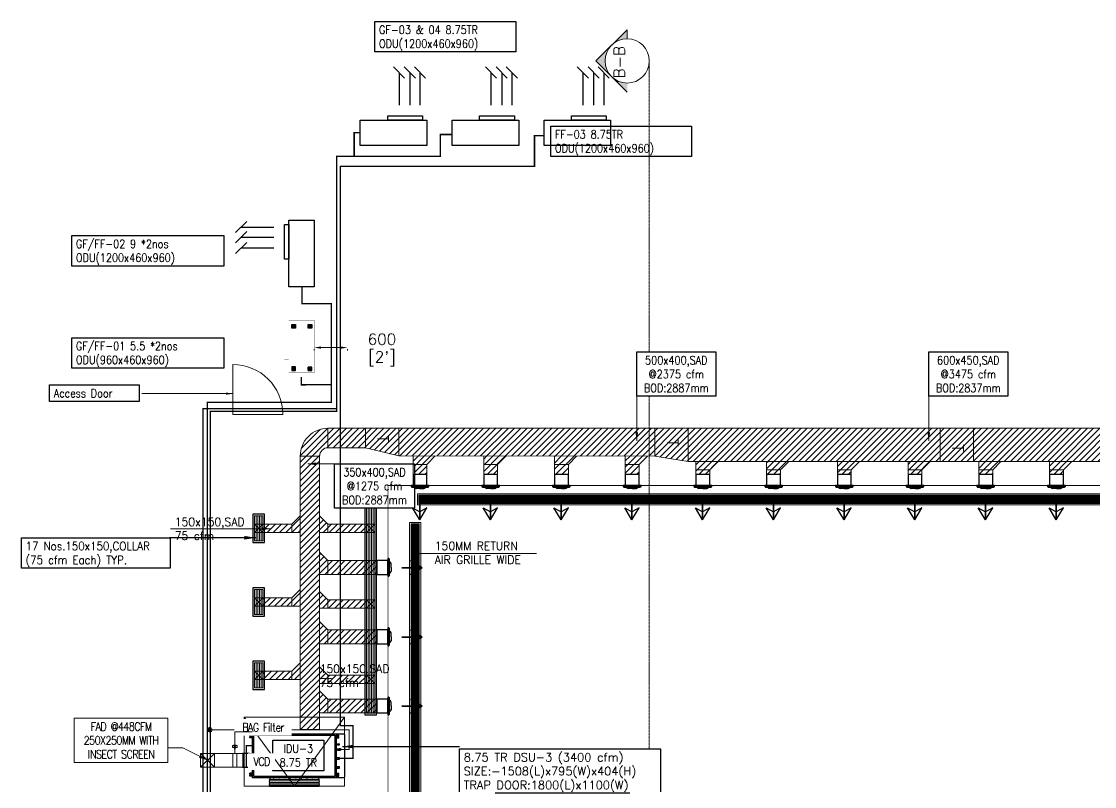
# Model space of a CAD drawing. Header units: millimetres. Extents: x -330573 to 5697, y 22061 to 198972.
# Drawn here: x -115669 to -96323, y 121149 to 134937 of the extents above; entities that cross this region are included whole.
import ezdxf

# ---------------------------------------------------------------- set-up
doc = ezdxf.new("R2010")
doc.units = ezdxf.units.MM
doc.linetypes.add('CENTER', pattern=[2, 1.25, -0.25, 0.25, -0.25])
doc.linetypes.add('HIDDEN', pattern=[0.375, 0.25, -0.125])
for name, color, linetype, lineweight in [('-S-RUBBER PAD', 8, 'Continuous', 0), ('MECH. EQUIPMENT', 8, 'Continuous', 0), ('VL-AC- DRAIN', 42, 'Continuous', 5), ('VL-AC- SECTION', 7, 'Continuous', 18), ('VL-AC-ACCOUSTIC INSULATION', 32, 'Continuous', 25), ('VL-AC-DAMPERS', 5, 'Continuous', 18), ('VL-AC-EQUIPMENT', 5, 'Continuous', 25), ('VL-AC-EQUIPMENT TEXT', 7, 'Continuous', 25), ('VL-AC-FA', 3, 'Continuous', 18), ('VL-AC-FA_TEXT_50', 7, 'Continuous', 18), ('VL-AC-RAT', 1, 'Continuous', 5), ('VL-AC-SA', 6, 'Continuous', 5), ('VL-AC-SA_TEXT_50', 7, 'Continuous', 25), ('VL-AC-SAT', 72, 'Continuous', 25), ('VL-AC-UNIT TRAP DOOR', 40, 'Continuous', 18), ('VL-AC-VRF PIPE', 152, 'Continuous', 30), ('VL-FC', 21, 'Continuous', 18)]:
    doc.layers.add(name, color=color, linetype=linetype, lineweight=lineweight)
doc.layers.add('HVAC Machine', color=5, linetype='Continuous')
doc.layers.add('HVAC SAD', color=6, linetype='Continuous')
doc.styles.add('Romand-2', font='romand.shx', dxfattribs={"height": 2})
doc.styles.add('ROMANS', font='romans.shx', dxfattribs={"height": 200})
doc.styles.get("Standard").update_dxf_attribs({"font": 'arial.ttf'})
doc.styles.add('style1', font='times.ttf', dxfattribs={"width": 0.75})
doc.styles.add('VOLTAS - ROMAND', font='romand.shx', dxfattribs={"width": 0.85})
doc.dimstyles.new('Copy of STANDARD', dxfattribs={"dimtxt": 0.23, "dimasz": 0.1, "dimexe": 0.03, "dimexo": 0.03, "dimgap": 0.1, "dimtad": 0, "dimzin": 9, "dimdsep": 46, "dimtxsty": 'Standard', "dimblk1": 'OBLIQUE', "dimblk2": 'OBLIQUE', "dimsah": 1, "dimcen": 0, "dimdle": 0.1, "dimclrd": 256, "dimclre": 256, "dimclrt": 256, "dimazin": 0, "dimtm": 1e-09, "dimtfac": 0.15, "dimtofl": 0, "dimtmove": 2, "dimatfit": 3, "dimldrblk": 'OBLIQUE', "dimfxl": 1, "dimtolj": 1, "dimtzin": 0, "dimlwd": -1, "dimlwe": -1, "dimarcsym": 0})
doc.dimstyles.new('Creer 1-100 FT', dxfattribs={"dimscale": 100, "dimtxt": 2, "dimasz": 1.5, "dimexe": 0.75, "dimexo": 0.75, "dimgap": 0.5, "dimtad": 1, "dimdec": 0, "dimzin": 1, "dimtxsty": 'style1', "dimblk": 'OBLIQUE', "dimcen": 0, "dimdle": 0.75, "dimclrd": 7, "dimclre": 7, "dimclrt": 6, "dimadec": 0, "dimazin": 0, "dimtfac": 1, "dimtdec": 0, "dimtmove": 2, "dimatfit": 3, "dimfxl": 1, "dimfrac": 2, "dimtolj": 1, "dimtzin": 1, "dimlwd": 25, "dimlwe": 25, "dimarcsym": 1})
doc.dimstyles.new('VL_DIM', dxfattribs={"dimscale": 1.25, "dimtxt": 200, "dimasz": 125, "dimexe": 50, "dimexo": 50, "dimgap": 50, "dimtad": 1, "dimdec": 0, "dimrnd": 1, "dimzin": 9, "dimdsep": 46, "dimtxsty": 'ROMANS', "dimcen": 0.09, "dimdle": 35, "dimclrd": 7, "dimclre": 7, "dimclrt": 7, "dimadec": 0, "dimazin": 0, "dimtfac": 1, "dimtdec": 0, "dimtmove": 2, "dimatfit": 3, "dimfxl": 1, "dimtolj": 1, "dimtzin": 0, "dimlwd": 15, "dimlwe": 15, "dimarcsym": 1})
doc.dimstyles.new('VOLTAS', dxfattribs={"dimscale": 100, "dimtxt": 2, "dimasz": 2, "dimexe": 0.5, "dimexo": 0.5, "dimgap": 0.5, "dimtad": 1, "dimdec": 0, "dimzin": 12, "dimdsep": 46, "dimtxsty": 'ROMANS', "dimcen": 10, "dimdle": 100, "dimclrd": 7, "dimclre": 7, "dimclrt": 7, "dimadec": 0, "dimazin": 0, "dimtfac": 1, "dimtdec": 0, "dimtmove": 1, "dimatfit": 3, "dimfxl": 0.18, "dimtolj": 1, "dimtzin": 0, "dimarcsym": 2})

# ---------------------------------------------------------------- blocks, each defined once
blk = doc.blocks.new('_Oblique')
at = {"color": 0, "linetype": 'ByBlock', "lineweight": -2}
blk.add_line((-0.5, -0.5), (0.5, 0.5), dxfattribs=at)
blk = doc.blocks.new('*U54')
at = {"color": 252, "lineweight": 9}
for p, q in [((783227, 311751), (783227, 315684)), ((783257, 311751), (783257, 315684)), ((783287, 311751), (783287, 315684)), ((783317, 311751), (783317, 315684))]:
    blk.add_line(p, q, dxfattribs=at)
at = {"layer": 'VL-AC-SAT'}
blk.add_lwpolyline([(783167, 311721), (783377, 311721), (783377, 315714), (783167, 315714)], close=True, dxfattribs=at)
at = {"layer": 'VL-AC-SAT', "lineweight": 20}
blk.add_lwpolyline([(783197, 311751), (783347, 311751), (783347, 315684), (783197, 315684)], close=True, dxfattribs=at)
blk = doc.blocks.new('A$C6C724B98')
at = {"layer": 'VL-AC- SECTION'}
h = blk.add_hatch(color=256, dxfattribs=at)
h.dxf.hatch_style = 1
edge = h.paths.add_edge_path()
edge.add_line((6578, 27026), (6578, 27192))
edge.add_ellipse((6578, 27590), major_axis=(398, 21), ratio=1, start_angle=222.0266, end_angle=267.0266, ccw=False)
edge.add_line((6296, 27308), (6578, 27026))
edge = h.paths.add_edge_path()
edge.add_ellipse((6578, 27590), major_axis=(399, 0), ratio=1, start_angle=134.9999, end_angle=224.9999, ccw=False)
edge.add_line((6296, 27872), (6015, 27590))
edge.add_line((6015, 27590), (6296, 27308))
edge = h.paths.add_edge_path()
edge.add_line((6578, 27989), (6578, 28154))
edge.add_line((6578, 28154), (6296, 27872))
edge.add_ellipse((6578, 27590), major_axis=(391, -80), ratio=1, start_angle=101.5785, end_angle=146.5785, ccw=False)
at = {"layer": 'VL-AC- SECTION', "linetype": 'CENTER', "lineweight": 0, "ltscale": 10}
blk.add_line((6977, -3049), (6977, 27620), dxfattribs=at)
at = {"layer": 'VL-AC- SECTION'}
blk.add_lwpolyline([(6578, 27989), (6578, 28154), (6015, 27590), (6578, 27026)], dxfattribs=at)
blk.add_circle((6578, 27590), 399, dxfattribs=at)
at = {"layer": 'VL-AC- SECTION', "insert": (6335, 27859, -2496054), "char_height": 200, "width": 2957.81, "attachment_point": 3, "rotation": 90, "style": 'Romand-2'}
blk.add_mtext('B-B', dxfattribs=at)
blk = doc.blocks.new('*U51')
at = {"color": 252, "lineweight": 9}
for p, q in [((783227, 314853), (783227, 315303)), ((783257, 314853), (783257, 315303)), ((783287, 314853), (783287, 315303)), ((783317, 314853), (783317, 315303))]:
    blk.add_line(p, q, dxfattribs=at)
at = {"layer": 'VL-AC-SAT'}
blk.add_lwpolyline([(783167, 314823), (783377, 314823), (783377, 315333), (783167, 315333)], close=True, dxfattribs=at)
at = {"layer": 'VL-AC-SAT', "lineweight": 20}
blk.add_lwpolyline([(783197, 314853), (783347, 314853), (783347, 315303), (783197, 315303)], close=True, dxfattribs=at)
blk = doc.blocks.new('VL EQUIPMENT')
at = {"layer": 'MECH. EQUIPMENT'}
for p, q in [((12041, 41995), (12073, 41995)), ((12073, 41115), (12073, 41995)), ((12098, 41115), (12098, 41995)), ((12123, 41115), (12123, 41995)), ((12148, 41115), (12148, 41995)), ((12173, 41115), (12173, 41995)), ((12198, 41115), (12198, 41995)), ((12041, 41115), (12073, 41115))]:
    blk.add_line(p, q, dxfattribs=at)
for points in [[(12073, 41995), (12085, 42010), (12098, 41995)], [(12098, 41995), (12110, 42010), (12123, 41995)], [(12123, 41995), (12135, 42010), (12148, 41995)], [(12148, 41995), (12160, 42010), (12173, 41995)], [(12173, 41995), (12185, 42010), (12198, 41995)], [(12073, 41115), (12085, 41100), (12098, 41115)], [(12098, 41115), (12110, 41100), (12123, 41115)], [(12123, 41115), (12135, 41100), (12148, 41115)], [(12148, 41115), (12160, 41100), (12173, 41115)], [(12173, 41115), (12185, 41100), (12198, 41115)]]:
    blk.add_lwpolyline(points, dxfattribs=at)
for centre in [(12061, 41988), (12061, 41928), (12061, 41828), (12061, 41728), (12061, 41628), (12061, 41528), (12061, 41428), (12061, 41328), (12061, 41228), (12061, 41126)]:
    blk.add_circle(centre, 1.45, dxfattribs=at)
at = {"layer": 'VL-AC-EQUIPMENT'}
for p, q in [((11271, 42269), (11246, 42269)), ((11290, 42359), (11271, 42359)), ((11271, 42309), (11271, 42359)), ((11286, 42284), (11286, 42309)), ((11288, 42343), (11290, 42343)), ((11304, 42329), (11288, 42329)), ((11290, 42359), (11290, 42343)), ((11321, 42359), (11302, 42359)), ((11302, 42359), (11302, 42343)), ((11302, 42343), (11304, 42343)), ((11321, 42309), (11321, 42359)), ((11959, 42309), (11959, 42359)), ((11978, 42359), (11959, 42359)), ((11976, 42343), (11978, 42343)), ((11992, 42329), (11976, 42329)), ((11978, 42359), (11978, 42343)), ((12009, 42359), (11990, 42359)), ((11990, 42359), (11990, 42343)), ((11990, 42343), (11992, 42343)), ((12001, 42284), (12001, 42309)), ((12009, 42309), (12009, 42359)), ((12016, 42269), (12041, 42269)), ((11271, 40841), (11246, 40841)), ((11286, 40826), (11286, 40801)), ((12001, 40826), (12001, 40801)), ((12016, 40841), (12041, 40841)), ((11271, 40801), (11271, 40751)), ((11290, 40751), (11271, 40751)), ((11288, 40781), (11304, 40781)), ((11290, 40767), (11288, 40767)), ((11290, 40751), (11290, 40767)), ((11302, 40751), (11302, 40767)), ((11321, 40751), (11302, 40751)), ((11321, 40801), (11321, 40751)), ((11428, 40762), (11447, 40762)), ((11428, 40762), (11428, 40744)), ((11447, 40744), (11428, 40744)), ((11431, 40778), (11445, 40778)), ((11431, 40778), (11431, 40764)), ((11431, 40764), (11445, 40764)), ((11432, 40764), (11432, 40762)), ((11433, 40801), (11433, 40778)), ((11442, 40767), (11440, 40767)), ((11443, 40801), (11443, 40778)), ((11444, 40764), (11444, 40762)), ((11445, 40778), (11445, 40764)), ((11447, 40762), (11447, 40744)), ((11514, 40749), (11514, 40723)), ((11514, 40749), (11543, 40749)), ((11514, 40723), (11543, 40723)), ((11517, 40771), (11517, 40754)), ((11517, 40771), (11540, 40771)), ((11517, 40754), (11540, 40754)), ((11518, 40754), (11518, 40749)), ((11521, 40801), (11521, 40771)), ((11537, 40801), (11537, 40771)), ((11540, 40771), (11540, 40754)), ((11540, 40754), (11540, 40749)), ((11543, 40749), (11543, 40723)), ((11673, 40801), (11674, 40768)), ((11706, 40768), (11674, 40768)), ((11674, 40768), (11674, 40743)), ((11706, 40743), (11674, 40743)), ((11707, 40801), (11706, 40768)), ((11706, 40768), (11706, 40743)), ((11834, 40801), (11835, 40768)), ((11867, 40768), (11835, 40768)), ((11835, 40768), (11835, 40743)), ((11867, 40743), (11835, 40743)), ((11868, 40801), (11867, 40768)), ((11867, 40768), (11867, 40743)), ((11959, 40801), (11959, 40751)), ((11978, 40751), (11959, 40751)), ((11976, 40781), (11992, 40781)), ((11978, 40767), (11976, 40767)), ((11978, 40751), (11978, 40767)), ((11990, 40751), (11990, 40767)), ((11992, 40767), (11990, 40767)), ((12009, 40751), (11990, 40751)), ((12009, 40801), (12009, 40751))]:
    blk.add_line(p, q, dxfattribs=at)
at = {"layer": 'VL-AC-EQUIPMENT', "flags": 128}
for points in [[(12041, 42309), (11246, 42309), (11246, 40801), (12041, 40801)], [(12016, 42284), (11271, 42284), (11271, 40826), (12016, 40826)]]:
    blk.add_lwpolyline(points, close=True, dxfattribs=at)
blk.add_lwpolyline([(11246, 40801), (11246, 40676, 0.414214), (11271, 40651), (12016, 40651, 0.414214), (12041, 40676), (12041, 40801)], format="xyb", dxfattribs=at)
at = {"layer": 'VL-AC-EQUIPMENT'}
for centre, start, end in [((11288, 42336), 90, 270), ((11304, 42336), 270, 90), ((11976, 42336), 90, 270), ((11992, 42336), 270, 90), ((11288, 40774), 90, 270), ((11304, 40774), 270, 90), ((11976, 40774), 90, 270), ((11992, 40774), 270, 90)]:
    blk.add_arc(centre, 7, start, end, dxfattribs=at)
blk = doc.blocks.new('*U99')
at = {"color": 8}
for p, q in [((30, 66), (27901, 66)), ((30, 54), (27901, 54)), ((30, 42), (27901, 42)), ((30, 30), (27901, 30)), ((30, 18), (27901, 18)), ((30, 6), (27901, 6)), ((30, -6), (27901, -6)), ((30, -18), (27901, -18)), ((30, -30), (27901, -30)), ((30, -42), (27901, -42)), ((30, -54), (27901, -54))]:
    blk.add_line(p, q, dxfattribs=at)
for points in [[(5, 105), (5, -95), (27926, -95), (27926, 105)], [(30, 80), (30, -70), (27901, -70), (27901, 80)]]:
    blk.add_lwpolyline(points, close=True)
blk = doc.blocks.new('*U102')
at = {"color": 8}
for p, q in [((30, 66), (14821, 66)), ((30, 54), (14821, 54)), ((30, 42), (14821, 42)), ((30, 30), (14821, 30)), ((30, 18), (14821, 18)), ((30, 6), (14821, 6)), ((30, -6), (14821, -6)), ((30, -18), (14821, -18)), ((30, -30), (14821, -30)), ((30, -42), (14821, -42)), ((30, -54), (14821, -54))]:
    blk.add_line(p, q, dxfattribs=at)
for points in [[(5, 105), (5, -95), (14846, -95), (14846, 105)], [(30, 80), (30, -70), (14821, -70), (14821, 80)]]:
    blk.add_lwpolyline(points, close=True)
blk = doc.blocks.new('VL SA JET NOZZEL')
at = {"layer": 'VL-AC-SAT'}
for p, q in [((4, 562, 0), (-125, 350, 0)), ((-125, 350, 0), (4, 419, 0)), ((4, 562, 0), (4, 192, 0)), ((4, 192, 0), (4, 562, 0)), ((4, 562, 0), (134, 350, 0)), ((4, 562, 0), (4, 192, 0)), ((4, 192, 0), (4, 562, 0)), ((134, 350, 0), (4, 419, 0)), ((0, 0), (-70, 0)), ((0, 0), (70, 0)), ((-160, -40), (-147, -25)), ((160, -40), (-160, -40)), ((160, -40), (147, -25))]:
    blk.add_line(p, q, dxfattribs=at)
for points in [[(-160, -40), (-160, -55), (160, -55), (160, -40)], [(147, -25), (-147, -25)]]:
    blk.add_lwpolyline(points, dxfattribs=at)
at = {"layer": 'VL-AC-SAT', "elevation": 0}
blk.add_lwpolyline([(125, -255), (125, -55), (-125, -55), (-125, -255)], close=True, dxfattribs=at)
at = {"layer": 'VL-AC-SAT'}
for centre, start, end in [((-64, -42), 97.9087, 155.9574), ((64, -42), 24.0426, 82.0913)]:
    blk.add_arc(centre, 42.9, start, end, dxfattribs=at)
blk = doc.blocks.new('L')
at = {"layer": '-S-RUBBER PAD', "lineweight": -3}
h = blk.add_hatch(dxfattribs=at)
h.set_pattern_fill('NET', color=15, scale=5, style=0)
h.paths.add_polyline_path([(955754, 272876), (955754, 272926), (955704, 272926), (955704, 272876)])
at = {"layer": '-S-RUBBER PAD', "color": 15, "lineweight": -3}
blk.add_lwpolyline([(955704, 272926), (955754, 272926), (955754, 272876), (955704, 272876)], close=True, dxfattribs=at)
blk = doc.blocks.new('A$C63456DE7')
at = {"layer": 'VL-AC-DAMPERS', "const_width": 25}
for points in [[(-699, 125), (-699, -266), (-813, -266)], [(-751, -125), (-751, 125), (-639, 125), (-639, -125), (-751, -125)]]:
    blk.add_lwpolyline(points, dxfattribs=at)
at = {"layer": 'VL-AC-FA'}
for p, q in [((-125, 125), (125, -125)), ((-125, -125), (125, 125)), ((125, -125), (-125, -125))]:
    blk.add_line(p, q, dxfattribs=at)
for points in [[(-805, 125), (-125, 125), (-125, -125), (-805, -125)], [(-457, 125), (-531, 125), (-531, -125), (-457, -125)], [(-125, 125), (125, 125), (125, -125), (-125, -125)]]:
    blk.add_lwpolyline(points, close=True, dxfattribs=at)
for points in [[(-494, -125), (-494, -230), (-454, -230), (-454, -267), (-534, -267)], [(-494, -125), (-494, -230), (-534, -230), (-534, -267), (-454, -267)]]:
    blk.add_lwpolyline(points, dxfattribs=at)
blk = doc.blocks.new('*D1249')
at = {"layer": 'Defpoints', "color": 0, "transparency": 16777216}
for p in [(-110391, 129081), (-109791, 129081), (-109791, 129060)]:
    blk.add_point(p, dxfattribs=at)
at = {"layer": 'VL-AC-SA', "color": 7, "lineweight": 15, "transparency": 16777216}
for p, q in [((-110266, 129060), (-109916, 129060)), ((-110391, 129031), (-110391, 129010)), ((-109791, 129031), (-109791, 129010))]:
    blk.add_line(p, q, dxfattribs=at)
at = {"layer": 'VL-AC-SA', "color": 7, "transparency": 16777216}
for points in [[(-110266, 129081), (-110266, 129039), (-110391, 129060)], [(-109916, 129081), (-109916, 129039), (-109791, 129060)]]:
    blk.add_solid(points, dxfattribs=at)
at = {"layer": 'VL-AC-SA', "color": 7, "transparency": 16777216, "char_height": 200, "attachment_point": 5, "style": 'ROMANS'}
for s, insert in [('\\A1;600', (-109170, 129210)), ("\\A1;[2']", (-109170, 128858))]:
    blk.add_mtext(s, dxfattribs=dict(at, insert=insert))
blk = doc.blocks.new('A$C0D6B1846')
at = {"layer": 'HVAC Machine'}
for points in [[(0, 460), (1200, 460), (1200, 0), (0, 0)], [(1123, 460), (496, 460), (496, 537), (1123, 537)]]:
    blk.add_lwpolyline(points, close=True, dxfattribs=at)
for points in [[(700, 1317), (700, 727)], [(894, 1317), (894, 727)], [(1076, 1317), (1076, 727)]]:
    blk.add_leader(points, dimstyle='Copy of STANDARD', override={"dimasz": 200, "dimgap": 0.1, "dimtad": 0, "dimzin": 1, "dimfxl": 140, "dimfxlon": 1, "dimarcsym": 1}, dxfattribs=at)

msp = doc.modelspace()

# ---------------------------------------------------------------- hatches: boundary and pattern name
at = {"layer": 'VL-AC- DRAIN', "ltscale": 150}
h = msp.add_hatch(dxfattribs=at)
h.set_pattern_fill('ANSI31', color=256, scale=50)
h.set_pattern_definition([(45, (-4561234.921, 1036940.2386), (-4.419417382, 4.419417382), [])])
edge = h.paths.add_edge_path()
edge.add_ellipse((-112270.9, 122191.4), major_axis=(0, 20), ratio=0.697274, start_angle=0, end_angle=180, ccw=False)
edge.add_arc((-112270.9, 122171.4), 40, 90, 180)
edge.add_arc((-112270.9, 122171.4), 40, 180, 270)
edge.add_ellipse((-112270.9, 122151.4), major_axis=(0, 20), ratio=0.697274, start_angle=180, end_angle=360)
at = {"layer": 'VL-AC-ACCOUSTIC INSULATION'}
h = msp.add_hatch(dxfattribs=at)
h.set_pattern_fill('ANSI31', color=8, scale=25)
h.paths.add_polyline_path([(-92877.3, 131366.5), (-93177.3, 131366.5), (-93177.3, 129816.3), (-92877.3, 129816.3)])
h.paths.add_polyline_path([(-93139.8, 130841.5), (-93139.8, 131066.5), (-92914.8, 131066.5), (-92914.8, 130841.5)], flags=16)
edge = h.paths.add_edge_path()
edge.add_arc((-92727.3, 129816.3), 150, 180, 270, ccw=False)
edge.add_line((-92877.3, 129816.3), (-93177.3, 129816.3))
edge.add_arc((-92727.3, 129816.3), 450, 180, 231.05756)
edge.add_arc((-92727.3, 129116.3), 450, 128.94244, 180)
edge.add_line((-93177.3, 129116.3), (-92877.3, 129116.3))
edge.add_arc((-92727.3, 129116.3), 150, 90, 180, ccw=False)
edge.add_line((-92727.3, 129266.3), (-92727.3, 129666.3))
h.paths.add_polyline_path([(-92877.3, 129116.3), (-93177.3, 129116.3), (-93177.3, 128541.5), (-92877.3, 128541.5)])
h.paths.add_polyline_path([(-93139.8, 128841.5), (-93139.8, 129066.5), (-92914.8, 129066.5), (-92914.8, 128841.5)], flags=16)
h.paths.add_polyline_path([(-91370.9, 129666.3), (-92727.3, 129666.3), (-92727.3, 129266.3), (-91370.9, 129266.3)])
h.paths.add_polyline_path([(-90435.4, 127605), (-93425.4, 127605.8), (-93425.5, 127005.8), (-90435.4, 127005)])
h.paths.add_polyline_path([(-93425.4, 127605.8), (-94025.5, 127605.8), (-94025.5, 127005.8), (-93425.5, 127005.8)])
h.paths.add_polyline_path([(-94025.5, 127605.8), (-98506.1, 127606), (-98506.2, 127006), (-94025.5, 127005.8)])
h.paths.add_polyline_path([(-98506.1, 127606), (-99106, 127606.1), (-99106.1, 127005.6), (-98506.2, 127006)])
h.paths.add_polyline_path([(-99284.5, 127005.7), (-99684.5, 127005.8), (-99684.5, 126855.8), (-99434.5, 126855.7)])
h.paths.add_polyline_path([(-99434.5, 126855.7), (-99684.5, 126855.8), (-99684.5, 126773.5), (-99434.5, 126773.5)])
h.paths.add_polyline_path([(-100709.5, 126856), (-100959.5, 126856), (-100959.5, 126773.5), (-100709.5, 126773.5)])
h.paths.add_polyline_path([(-100559.5, 127006), (-100959.5, 127006.1), (-100959.5, 126856), (-100709.5, 126856)])
h.paths.add_polyline_path([(-101984.5, 126856.3), (-102234.5, 126856.3), (-102234.5, 126773.5), (-101984.5, 126773.5)])
h.paths.add_polyline_path([(-101834.4, 127006.3), (-102234.5, 127006.4), (-102234.5, 126856.3), (-101984.5, 126856.3)])
h.paths.add_polyline_path([(-99106, 127606.1), (-103647.9, 127606.3), (-103648.1, 127006.8), (-99106.1, 127005.6)])
h.paths.add_polyline_path([(-103647.9, 127606.3), (-104247.9, 127605.4), (-104247.9, 127105.4), (-103648.1, 127006.8)])
h.paths.add_polyline_path([(-104247.9, 127606.3), (-108868.2, 127606.6), (-108868.2, 127606.6), (-108868.2, 127106.6), (-104247.9, 127105.4)])
h.paths.add_polyline_path([(-104383.5, 127105.4), (-104784.5, 127105.5), (-104784.5, 126954.6), (-104534.5, 126954.5)])
h.paths.add_polyline_path([(-104534.5, 126954.5), (-104784.5, 126954.6), (-104784.5, 126773.5), (-104534.5, 126773.5)])
h.paths.add_polyline_path([(-103259.5, 126856.6), (-103509.5, 126856.6), (-103509.5, 126773.5), (-103259.5, 126773.5)])
h.paths.add_polyline_path([(-103109.4, 127006.6), (-103509.5, 127006.7), (-103509.5, 126856.6), (-103259.5, 126856.6)])
h.paths.add_polyline_path([(-105809.5, 126954.8), (-106059.5, 126954.8), (-106059.5, 126773.5), (-105809.5, 126773.5)])
h.paths.add_polyline_path([(-105658.5, 127105.7), (-106059.5, 127105.8), (-106059.5, 126954.8), (-105809.5, 126954.8)])
h.paths.add_polyline_path([(-108868.2, 127606.6), (-109468.1, 127605.3), (-109468.2, 127255.3), (-108868.2, 127106.6)])
h.paths.add_polyline_path([(-109468.1, 127605.3), (-110143.1, 127605.5), (-110143.1, 127255.5), (-109468.2, 127255.3)])
h.paths.add_polyline_path([(-109448.4, 125875.5), (-110143.6, 125875.5), (-110143.6, 125725.5), (-109448.4, 125725.5)])
h.paths.add_polyline_path([(-110143.6, 125875.5), (-110293.2, 126025.1), (-110293.2, 125725.5), (-110143.6, 125725.5)], flags=17)
h.paths.add_polyline_path([(-110643.2, 126025), (-110792.8, 125875.5), (-110792.8, 125725.5), (-110643.2, 125725.5)])
h.paths.add_polyline_path([(-110792.8, 125875.5), (-111316.5, 125875.5), (-111316.5, 125725.5), (-110792.8, 125725.5)])
h.paths.add_polyline_path([(-109261.7, 125222.1), (-110143.5, 125222.1), (-110143.5, 124972.1), (-109261.7, 124972.1)])
h.paths.add_polyline_path([(-110143.5, 125222.1), (-110293.2, 125371.8), (-110293.2, 124972.1), (-110143.5, 124972.1)], flags=17)
h.paths.add_polyline_path([(-110643.2, 124700.3), (-110793, 124550.5), (-110793, 124400.5), (-110643.2, 124400.5)])
h.paths.add_polyline_path([(-110793, 124550.5), (-111316.7, 124550.5), (-111316.7, 124400.5), (-110793, 124400.5)])
h.paths.add_polyline_path([(-109261.7, 122725.4), (-110143.6, 122725.4), (-110143.6, 122475.4), (-109261.7, 122475.4)])
h.paths.add_polyline_path([(-110143.6, 122725.4), (-110293.2, 122875), (-110293.2, 122475.4), (-110143.6, 122475.4)], flags=17)
h.paths.add_polyline_path([(-109448.4, 123153.7), (-110143.6, 123153.7), (-110143.6, 123003.7), (-109448.4, 123003.7)])
h.paths.add_polyline_path([(-110143.6, 123153.7), (-110293.2, 123303.3), (-110293.2, 123003.7), (-110143.6, 123003.7)], flags=17)
h.paths.add_polyline_path([(-110643.2, 123375.5), (-110793.2, 123225.5), (-110793.2, 123075.5), (-110643.2, 123075.5)])
h.paths.add_polyline_path([(-110793.2, 123225.5), (-111317, 123225.5), (-111317, 123075.5), (-110793.2, 123075.5)])
h.paths.add_polyline_path([(-110143.5, 123972.1), (-110293.2, 124121.8), (-110293.2, 123722.1), (-110143.5, 123722.1)], flags=17)
h.paths.add_polyline_path([(-109261.7, 123972.1), (-110143.5, 123972.1), (-110143.5, 123722.1), (-109261.7, 123722.1)])
h.paths.add_polyline_path([(-109448.4, 124514.6), (-110143.6, 124514.6), (-110143.6, 124364.6), (-109448.4, 124364.6)])
h.paths.add_polyline_path([(-110143.6, 124514.6), (-110293.2, 124664.2), (-110293.2, 124364.6), (-110143.6, 124364.6)], flags=17)
edge = h.paths.add_edge_path()
edge.add_arc((-110143.2, 127105.5), 500, 89.98559, 179.99975)
edge.add_line((-110643.2, 127105.5), (-110643.2, 127105.5))
edge.add_line((-110643.2, 127105.5), (-110643.2, 122175.4))
edge.add_line((-110643.2, 122175.4), (-110293.5, 122175.4))
edge.add_arc((-109580.8, 124696.6), 2620, 254.21528, 254.22154)
edge.add_line((-110293.2, 122175.3), (-110293.2, 127105.5))
edge.add_arc((-110143.2, 127105.5), 150, 89.98559, 179.99985, ccw=False)
edge.add_line((-110143.1, 127255.5), (-110143.1, 127605.5))
h.paths.add_polyline_path([(-107084.5, 126773.4), (-107084.5, 126955.1), (-106933.4, 127106.1), (-107334.5, 127106.2), (-107334.5, 126773.5)])
h.paths.add_polyline_path([(-108359.5, 126955.4), (-108208.4, 127106.4), (-108609.5, 127106.5), (-108609.5, 126773.5), (-108359.5, 126773.4), (-108359.5, 126773.5), (-108359.5, 126773.5)])
edge = h.paths.add_edge_path()
edge.add_arc((-90435.4, 127755), 750, 269.98559, 360)
edge.add_line((-89685.4, 127755), (-90285.4, 127755))
edge.add_arc((-90435.4, 127755), 150, 269.98559, 360, ccw=False)
edge.add_line((-90435.4, 127605), (-90435.5, 127005))
h.paths.add_polyline_path([(-98158.3, 126774.5), (-98159.5, 126774.5), (-98159.5, 126856.9), (-98010.3, 127006), (-98409.5, 127006), (-98409.5, 126773.5), (-98159.5, 126773.5)])
h.paths.add_polyline_path([(-96884.5, 126855.7), (-96734.2, 127006), (-97134.5, 127006), (-97134.5, 126773.5), (-96884.5, 126773.5)])
h.paths.add_polyline_path([(-90609.5, 126854.5), (-90458.9, 127005.1), (-90859.5, 127005.2), (-90859.5, 126773.5), (-90609.5, 126773.5)])
h.paths.add_polyline_path([(-91784.5, 126773.5), (-91784.5, 126854.8), (-91633.8, 127005.4), (-92034.5, 127005.5), (-92034.5, 126773.5)])
h.paths.add_polyline_path([(-93059.5, 126855.7), (-92909.4, 127005.7), (-93309.5, 127005.8), (-93309.5, 126773.5), (-93059.5, 126773.5)])
h.paths.add_polyline_path([(-94334.5, 126773.5), (-94334.5, 126855.7), (-94184.3, 127005.8), (-94584.5, 127005.9), (-94584.5, 126773.5)])
h.paths.add_polyline_path([(-95609.5, 126773.5), (-95609.5, 126855.7), (-95459.2, 127005.9), (-95859.5, 127005.9), (-95859.5, 126773.5)])

# ---------------------------------------------------------------- linework, layer by layer
at = {"layer": 'VL-AC- DRAIN', "ltscale": 150}
msp.add_circle((-112270.9, 122171.4), 40, dxfattribs=at)
at = {"layer": 'VL-AC- DRAIN', "ltscale": 150, "extrusion": (0, 0, -1)}
msp.add_ellipse((-112270.9, 122191.4), major_axis=(0, 20), ratio=0.697274, start_param=3.1415927, end_param=6.2831853, dxfattribs=at)
at = {"layer": 'VL-AC- DRAIN', "ltscale": 150}
msp.add_ellipse((-112270.9, 122151.4), major_axis=(0, 20), ratio=0.697274, start_param=3.1415927, end_param=6.2831853, dxfattribs=at)
at = {"layer": 'VL-AC-EQUIPMENT', "linetype": 'CENTER', "ltscale": 3}
for p, q in [((-110736.4, 129443.4, 0), (-110789.2, 129443.5, 0)), ((-110762.8, 129417, 0), (-110762.8, 129469.9, 0)), ((-110440, 129443.5, 0), (-110492.8, 129443.6, 0)), ((-110466.4, 129417.1, 0), (-110466.4, 129470, 0)), ((-110736.4, 128678.8, 0), (-110789.2, 128678.7, 0)), ((-110762.8, 128705.2, 0), (-110762.8, 128652.3, 0)), ((-110440, 128677.4, 0), (-110492.8, 128677.3, 0)), ((-110466.4, 128703.8, 0), (-110466.4, 128650.9, 0))]:
    msp.add_line(p, q, dxfattribs=at)
at = {"layer": 'VL-AC-EQUIPMENT', "const_width": 3.29}
msp.add_lwpolyline([(-110850.9, 129478.3), (-110928.4, 129478.3), (-110928.4, 128851.7), (-110850.9, 128851.7)], dxfattribs=at)
for points in [[(-110850.9, 129555.5), (-110850.9, 128605.5), (-110390.9, 128605.6), (-110390.9, 129555.5)], [(-110695.9, 128605.6), (-110545.9, 128605.6), (-110545.9, 128530.6), (-110695.9, 128530.6)]]:
    msp.add_lwpolyline(points, close=True, dxfattribs=at)
at = {"layer": 'VL-AC-EQUIPMENT'}
for centre in [(-110762.8, 129443.4, 0), (-110466.4, 129443.6, 0), (-110762.8, 128678.7, 0), (-110466.4, 128677.3, 0)]:
    msp.add_circle(centre, 13.3, dxfattribs=at)
at = {"layer": 'VL-AC-SA'}
for q in [(-111858.5, 128755.5), (-110958.5, 127855.5)]:
    msp.add_line((-111858.5, 127855.5), q, dxfattribs=at)
at = {"layer": 'VL-AC-SA', "lineweight": 5}
for p, q in [((-111466.5, 125725.5), (-111466.5, 125875.5)), ((-111466.5, 125725.5), (-111316.5, 125875.5)), ((-111466.5, 125875.5), (-111316.5, 125725.5)), ((-111316.5, 125875.5), (-111316.5, 125725.5)), ((-109448.4, 125725.5), (-109448.4, 125875.5)), ((-109448.4, 125725.5), (-109298.4, 125875.5)), ((-109448.4, 125875.5), (-109298.4, 125725.5)), ((-109298.4, 125875.5), (-109298.4, 125725.5)), ((-111466.7, 124400.5), (-111466.7, 124550.5)), ((-111466.7, 124400.5), (-111316.7, 124550.5)), ((-111466.7, 124550.5), (-111316.7, 124400.5)), ((-111316.7, 124550.5), (-111316.7, 124400.5)), ((-109448.4, 124364.6), (-109448.4, 124514.6)), ((-109448.4, 124364.6), (-109298.4, 124514.6)), ((-109448.4, 124514.6), (-109298.4, 124364.6)), ((-109298.4, 124514.6), (-109298.4, 124364.6)), ((-111467, 123075.5), (-111467, 123225.5)), ((-111467, 123075.5), (-111317, 123225.5)), ((-111467, 123225.5), (-111317, 123075.5)), ((-111317, 123225.5), (-111317, 123075.5)), ((-109448.4, 123153.7), (-109448.4, 123003.7)), ((-109448.4, 123153.7), (-109298.4, 123003.7)), ((-109448.4, 123003.7), (-109298.4, 123153.7)), ((-109298.4, 123003.7), (-109298.4, 123153.7))]:
    msp.add_line(p, q, dxfattribs=at)
at = {"layer": 'VL-AC-SA', "linetype": 'Continuous', "lineweight": 5, "ltscale": 100}
for p, q in [((-111466.5, 125875.5), (-111316.5, 125875.5)), ((-109448.4, 125875.5), (-109298.4, 125875.5)), ((-111466.5, 125725.5), (-111316.5, 125725.5)), ((-109448.4, 125725.5), (-109298.4, 125725.5)), ((-111466.7, 124550.5), (-111316.7, 124550.5)), ((-111466.7, 124400.5), (-111316.7, 124400.5)), ((-109448.4, 124514.6), (-109298.4, 124514.6)), ((-109448.4, 124364.6), (-109298.4, 124364.6)), ((-111467, 123225.5), (-111317, 123225.5)), ((-111467, 123075.5), (-111317, 123075.5)), ((-109448.4, 123153.7), (-109298.4, 123153.7)), ((-109448.4, 123003.7), (-109298.4, 123003.7))]:
    msp.add_line(p, q, dxfattribs=at)
at = {"layer": 'VL-AC-SA'}
for points in [[(-110643.2, 122175.4), (-110643.2, 127105.5, -0.4142865), (-110143.1, 127605.5), (-109468.1, 127605.3)], [(-110293.2, 122175.4), (-110293.2, 127105.5, -0.4142865), (-110143.1, 127255.5), (-109468.2, 127255.3)]]:
    msp.add_lwpolyline(points, format="xyb", dxfattribs=at)
for points in [[(-110143.1, 127255.5), (-110143.1, 127605.5)], [(-108868.2, 127606.6), (-93425.4, 127605.8)], [(-110293.2, 127105.5), (-110643.2, 127105.5)], [(-108868.2, 127106.6), (-104247.9, 127105.4)], [(-108359.5, 126955.4), (-108208.4, 127106.4)], [(-107334.5, 126773.5), (-107334.5, 127106.2)], [(-107084.5, 126955.1), (-106933.4, 127106.1)], [(-106059.5, 126774.8), (-106059.5, 127104.8)], [(-105809.5, 126954.8), (-105659.5, 127104.7)], [(-104784.5, 126774.5), (-104784.5, 127104.6)], [(-104534.5, 126954.5), (-104384.5, 127104.5)], [(-108359.5, 126773.5), (-108359.5, 126955.4)], [(-107334.5, 126955.1), (-107084.5, 126955.1)], [(-107084.5, 126773.5), (-107084.5, 126955.1)], [(-106059.5, 126954.8), (-105809.5, 126954.8)], [(-105809.5, 126775.2), (-105809.5, 126954.8)], [(-104784.5, 126954.6), (-104534.5, 126954.5)], [(-104534.5, 126774.9), (-104534.5, 126954.5)], [(-103647.9, 127006.8), (-99106.1, 127005.6)], [(-103509.5, 126774.2), (-103509.5, 127006.6)], [(-103259.5, 126856.6), (-103109.5, 127006.5)], [(-102234.5, 126773.9), (-102234.5, 127006.3)], [(-101984.5, 126856.3), (-101834.5, 127006.2)], [(-100959.5, 126773.6), (-100959.5, 127006)], [(-100709.5, 126856), (-100559.5, 127005.9)], [(-99684.5, 126773.4), (-99684.5, 127005.8)], [(-99434.5, 126855.7), (-99284.5, 127005.7)], [(-98506.2, 127006), (-93425.5, 127005.8)], [(-98409.5, 126774.5), (-98409.5, 127006)], [(-98159.5, 126856.9), (-98010.3, 127006)], [(-97134.5, 126773.4), (-97134.5, 127006)], [(-96884.5, 126855.7), (-96734.2, 127006)], [(-103509.5, 126856.6), (-103259.5, 126856.6)], [(-103259.5, 126774.6), (-103259.5, 126856.6)], [(-102234.5, 126856.3), (-101984.5, 126856.3)], [(-101984.5, 126774.3), (-101984.5, 126856.3)], [(-100959.5, 126856), (-100709.5, 126856)], [(-100709.5, 126774), (-100709.5, 126856)], [(-99684.5, 126855.8), (-99434.5, 126855.7)], [(-99434.5, 126773.7), (-99434.5, 126855.7)], [(-98409.5, 126856.9), (-98159.5, 126856.9)], [(-98159.5, 126774.9), (-98159.5, 126856.9)], [(-97134.5, 126855.8), (-96884.5, 126855.7)], [(-96884.5, 126773.7), (-96884.5, 126855.7)], [(-110143.5, 125222.1), (-110293.5, 125372.1)], [(-110143.5, 124972.1), (-110143.5, 125222.1)], [(-111316.7, 124550.5), (-110793, 124550.5)], [(-111316.7, 124400.5), (-110643, 124400.5)], [(-110143.5, 123972.1), (-110293.5, 124122.1)], [(-110143.5, 123722.1), (-110143.5, 123972.1)], [(-110793.2, 123225.5), (-110643.2, 123375.5)], [(-110793.2, 123075.5), (-110793.2, 123225.5)], [(-109261.8, 122725.4), (-110143.6, 122725.4)], [(-109261.1, 122475.4), (-110292.8, 122475.4)], [(-110293.2, 122175.4), (-110643.2, 122175.4)]]:
    msp.add_lwpolyline(points, dxfattribs=at)
for points in [[(-108868.2, 127606.6), (-109468.1, 127605.3), (-109468.2, 127255.3), (-108868.2, 127106.6)], [(-103647.9, 127606.3), (-104247.9, 127605.4), (-104247.9, 127105.4), (-103648.1, 127006.8)], [(-98506.1, 127606), (-99106, 127606.1), (-99106.1, 127005.6), (-98506.2, 127006)]]:
    msp.add_lwpolyline(points, close=True, dxfattribs=at)
at = {"layer": 'VL-AC-SA', "elevation": 0}
for points in [[(-110792.8, 125875.5), (-110642.8, 126025.5)], [(-110143.6, 125875.5), (-110293.6, 126025.5)], [(-111316.5, 125875.5), (-110792.8, 125875.5)], [(-110792.8, 125725.5), (-110792.8, 125875.5)], [(-109448.4, 125875.5), (-110143.6, 125875.5)], [(-110143.6, 125725.5), (-110143.6, 125875.5)], [(-111316.5, 125725.5), (-110642.8, 125725.5)], [(-109448.4, 125725.5), (-110293.6, 125725.5)], [(-109261.7, 125222.1), (-110143.5, 125222.1)], [(-109260.9, 124972.1), (-110292.7, 124972.1)], [(-110793, 124550.5), (-110643, 124700.5)], [(-110143.6, 124514.6), (-110293.6, 124664.6)], [(-110793, 124400.5), (-110793, 124550.5)], [(-109448.4, 124514.6), (-110143.6, 124514.6)], [(-110143.6, 124364.6), (-110143.6, 124514.6)], [(-109448.4, 124364.6), (-110293.6, 124364.6)], [(-109261.7, 123972.1), (-110143.5, 123972.1)], [(-109261, 123722.1), (-110292.8, 123722.1)], [(-110143.6, 123153.7), (-110293.6, 123303.7)], [(-111317, 123225.5), (-110793.2, 123225.5)], [(-111317, 123075.5), (-110643.2, 123075.5)], [(-109448.4, 123153.7), (-110143.6, 123153.7)], [(-110143.6, 123003.7), (-110143.6, 123153.7)], [(-109448.4, 123003.7), (-110293.6, 123003.7)], [(-110143.6, 122725.4), (-110293.6, 122875.4)], [(-110143.6, 122475.4), (-110143.6, 122725.4)]]:
    msp.add_lwpolyline(points, dxfattribs=at)
at = {"layer": 'VL-AC-SA'}
msp.add_arc((-111858.5, 127855.5), 900, 0, 90, dxfattribs=at)
at = {"layer": 'VL-AC-VRF PIPE', "const_width": 25}
for points in [[(-109560.9, 132931.2), (-109670.4, 132931.2), (-109670.4, 132505.9)], [(-110620.9, 128530.6), (-110620.9, 128388.7), (-110080.3, 128390)]]:
    msp.add_lwpolyline(points, dxfattribs=at)

# ---------------------------------------------------------------- block references
at = {"layer": 'HVAC Machine'}
for p in [(-109560.9, 132701.2), (-107904.3, 132701.2)]:
    msp.add_blockref('A$C0D6B1846', p, dxfattribs=at)
at = {"layer": 'HVAC Machine', "rotation": 90}
msp.add_blockref('A$C0D6B1846', (-110390.9, 130155.5), dxfattribs=at)
at = {"layer": 'VL-AC-EQUIPMENT', "yscale": 1.314285714285709, "zscale": 1.314285714285709}
for p, xscale, rotation in [((246270.1, -1127123.5, 0), 1.314285714285709, 89.92531072387004), ((246566.4, -1127123.4, 0), 1.314285714285709, 89.92531072387004), ((246270.1, 1385245.7, 0), -1.314285714285709, 90.07468927612969), ((246566.4, 1385244.3, 0), -1.314285714285709, 90.07468927612969)]:
    msp.add_blockref('L', p, dxfattribs=dict(at, xscale=xscale, rotation=rotation))
at = {"layer": 'VL-AC-EQUIPMENT', "color": 8, "xscale": -1, "rotation": 90}
msp.add_blockref('VL EQUIPMENT', (-69193.9, 133346.3), dxfattribs=at)
at = {"layer": 'VL-AC-FA', "rotation": 180}
msp.add_blockref('A$C63456DE7', (-112315.9, 121621), dxfattribs=at)
at = {"layer": 'VL-AC-RAT', "xscale": -1, "rotation": 90}
msp.add_blockref('*U102', (-108566.1, 125914.8), dxfattribs=at)
at = {"layer": 'VL-AC-SAT'}
for p, rotation in [((-107209.5, 126518.7, 0), 180), ((-105934.5, 126518.7, 0), 180), ((-104659.5, 126518.7, 0), 180), ((-103384.5, 126518.7, 0), 180), ((-102109.5, 126518.7, 0), 180), ((-100834.5, 126518.7, 0), 180), ((-99559.5, 126518.7, 0), 180), ((-98284.5, 126518.7, 0), 180), ((-97009.5, 126518.7, 0), 180), ((-109006.4, 125097.1, 0), 270), ((-109006.4, 123847.1, 0), 270), ((-109006.4, 122600.4, 0), 270)]:
    msp.add_blockref('VL SA JET NOZZEL', p, dxfattribs=dict(at, rotation=rotation))
for name, p in [('*U54', (-892645.7, -189277.7)), ('*U51', (-894663.8, -189277.7)), ('*U51', (-894664, -190602.7)), ('*U51', (-894664.2, -191927.7))]:
    msp.add_blockref(name, p, dxfattribs=at)

# ---------------------------------------------------------------- texts
at = {"layer": 'VL-AC-SA_TEXT_50', "char_height": 150, "attachment_point": 5, "style": 'VOLTAS - ROMAND', "bg_fill": 19, "box_fill_scale": 1.5, "bg_fill_color": 256, "bg_fill_transparency": 0}
for s, insert, width in [('\\pxql;GF-03 & 04 8.75TR\\PODU(1200x460x960)', (-108027.6, 134637.3), 2387.861), ('\\pxql;FF-03 8.75TR\\PODU(1200x460x960)', (-104858.3, 132752.4, 0), 2387.861), ('\\pxql;GF/FF-02 9 *2nos\\PODU(1200x460x960)', (-113392.2, 130778.8), 2592.207)]:
    msp.add_mtext(s, dxfattribs=dict(at, insert=insert, width=width))
at = {"layer": 'VL-AC-SA_TEXT_50', "char_height": 200, "width": 144.857, "attachment_point": 5, "rotation": 270, "style": 'ROMANS'}
for insert in [(-109150.1, 127411.5, -25331.5), (-103929.8, 127337.9, -25331.5), (-98788, 127241, -25331.5)]:
    msp.add_mtext('\\pxql;{\\Fromand|c0;T}', dxfattribs=dict(at, insert=insert))
at = {"layer": 'VL-AC-SA_TEXT_50', "char_height": 150, "width": 1964.598, "attachment_point": 1, "style": 'VOLTAS - ROMAND'}
for s, insert in [('\\pxql;{\\W0.95;150x150,SAD\\P75 cfm}', (-112905.2, 125993, 166161.6)), ('\\pxql;{\\W0.95;150MM RETURN AIR GRILLE WIDE}', (-108217.3, 125560.9, 166161.6)), ('\\pxql;{\\W0.95;150x150,SAD\\P75 cfm}', (-110292.7, 123345.5, 166161.6))]:
    msp.add_mtext(s, dxfattribs=dict(at, insert=insert))

# ---------------------------------------------------------------- dimensions: what is measured, and where the dimension line sits
at = {"layer": 'VL-AC-SA'}
dim = msp.add_linear_dim(base=(-109790.9, 129060), p1=(-110390.9, 129080.6), p2=(-109790.9, 129080.6), dimstyle='VL_DIM', override={"dimscale": 1, "dimpost": '\\X'}, dxfattribs=at)
dim.commit()
dim.dimension.update_dxf_attribs({"geometry": '*D1249', "text_midpoint": (-109170, 129060), "dimtype": 160})

# ---------------------------------------------------------------- leaders
at = {"layer": 'VL-AC-SA_TEXT_50'}
for points, dimstyle in [([(-111174.3, 125794.9), (-112984.8, 125794.9)], 'VL_DIM'), ([(-111449.5, 125632.2), (-112999.7, 125632.2)], 'VOLTAS')]:
    msp.add_leader(points, dimstyle=dimstyle, override={"dimtad": 0}, dxfattribs=at)
at = {"layer": 'VL-AC-UNIT TRAP DOOR'}
msp.add_leader([(-108620.1, 125349.2), (-106385.3, 125349.2)], dimstyle='VL_DIM', override={"dimscale": 1, "dimgap": 50, "dimtad": 0}, dxfattribs=at)

# ---------------------------------------------------------------- next in the draw order: block references
at = {"layer": 'HVAC Machine'}
msp.add_blockref('A$C0D6B1846', (-106247.7, 132701.2), dxfattribs=at)
at = {"layer": 'HVAC SAD'}
msp.add_blockref('A$C6C724B98', (-111326.8, 106635.5), dxfattribs=at)

# ---------------------------------------------------------------- next in the draw order: texts
at = {"layer": 'VL-AC-EQUIPMENT TEXT', "insert": (-110678.4, 121706.8, 0), "char_height": 150, "width": 766.5, "attachment_point": 5, "style": 'VOLTAS - ROMAND', "bg_fill": 19, "box_fill_scale": 1.5, "bg_fill_color": 256, "bg_fill_transparency": 0}
msp.add_mtext('IDU-3\\P8.75 TR', dxfattribs=at)
at = {"layer": 'VL-AC-FA_TEXT_50', "insert": (-113873.8, 121979.7, 0), "char_height": 150, "attachment_point": 5, "style": 'VOLTAS - ROMAND', "bg_fill": 19, "box_fill_scale": 1.5, "bg_fill_color": 256, "bg_fill_transparency": 0}
msp.add_mtext_dynamic_manual_height_columns('{\\T0.9;\\C7;FAD @448CFM 250X250MM WITH INSECT SCREEN}', width=1536.964, gutter_width=20, heights=[0], dxfattribs=at)
at = {"layer": 'VL-AC-SA_TEXT_50', "char_height": 150, "style": 'VOLTAS - ROMAND', "bg_fill": 19, "box_fill_scale": 1.5, "bg_fill_color": 256, "bg_fill_transparency": 0}
for s, insert, width, attachment_point in [('500x400,SAD\\P@2375 cfm\\PBOD:2887mm ', (-103863.4, 128581.6, 0), 1276.5, 5), ('600x450,SAD\\P@3475 cfm\\PBOD:2837mm ', (-98599.1, 128581.6, 0), 1276.5, 5), ('\\pxql;Access Door', (-114353.1, 128237.5), 1466.104, 5), ('\\pxqc;350x400,SAD\\P@1275 cfm\\PBOD:2887mm ', (-109304.1, 126564.1), 1288.643, 5), ('\\pxql;{\\W0.9;\\C7;17 Nos.150x150,COLLAR\\P(75 cfm Each) TYP.}', (-115593.9, 125557.9, 0), 2527.929, 1)]:
    msp.add_mtext(s, dxfattribs=dict(at, insert=insert, width=width, attachment_point=attachment_point))

# ---------------------------------------------------------------- next in the draw order: linework, layer by layer
at = {"layer": 'VL-AC- DRAIN', "linetype": 'HIDDEN', "ltscale": 0.5, "const_width": 20}
msp.add_lwpolyline([(-109917.2, 121817.4), (-109762.9, 121817.4), (-109762.9, 122171.4), (-112270.9, 122171.4)], dxfattribs=at)
at = {"layer": 'VL-AC-SA'}
for points in [[(-108609.5, 126773.5), (-108609.5, 127106.5)], [(-108609.5, 126955.4), (-108359.5, 126955.4)]]:
    msp.add_lwpolyline(points, dxfattribs=at)
at = {"layer": 'VL-AC-UNIT TRAP DOOR'}
msp.add_lwpolyline([(-111653.2, 122400.5), (-109845.2, 122400.5), (-109845.2, 121155.5), (-111653.2, 121155.5)], close=True, dxfattribs=at)
msp.add_lwpolyline([(-111653.2, 122400.5), (-110749.2, 121155.5), (-109845.2, 122400.5)], dxfattribs=at)
at = {"layer": 'VL-AC-VRF PIPE', "const_width": 25}
msp.add_lwpolyline([(-112394, 115223.6), (-112394, 127958), (-109988.5, 127958), (-109988.5, 132505.9), (-108119.1, 132505.9), (-108119.1, 132899.9), (-107904.3, 132899.9)], dxfattribs=at)
at = {"layer": 'VL-FC', "const_width": 15}
msp.add_lwpolyline([(-74570.9, 107085.5), (-76393.7, 107085.5), (-76393.7, 106492.7), (-109889.9, 106492.7), (-109889.9, 107085.5), (-111960.9, 107085.5), (-111961, 111092), (-108922.9, 111092), (-108922.9, 121000.6), (-109060.9, 121000.6), (-109060.9, 126575.4), (-79245.9, 126575.4), (-79245.9, 124895.5)], dxfattribs=at)

# ---------------------------------------------------------------- next in the draw order: block references
at = {"layer": 'VL-AC-RAT', "xscale": -1}
msp.add_blockref('*U99', (-80601.8, 126320.4), dxfattribs=at)
at = {"layer": 'VL-AC-SAT', "rotation": 180}
msp.add_blockref('VL SA JET NOZZEL', (-108484.5, 126518.7, 0), dxfattribs=at)

# ---------------------------------------------------------------- next in the draw order: leaders
at = {"layer": 'VL-AC-FA'}
msp.add_leader([(-112315.9, 121621), (-112758.3, 121843.1), (-113031.2, 121843.1)], dimstyle='VL_DIM', override={"dimgap": 50, "dimtad": 0}, dxfattribs=at)
at = {"layer": 'VL-AC-SA'}
msp.add_leader([(-111858.5, 128230), (-113500, 128230)], dimstyle='VL_DIM', override={"dimscale": 1, "dimgap": 50, "dimtad": 0}, dxfattribs=at)
at = {"layer": 'VL-AC-SA_TEXT_50'}
for points, override in [([(-104575.7, 127378.7), (-104575.7, 128181.8)], {"dimtad": 0, "dimclrd": 256}), ([(-99311.4, 127378.7), (-99311.4, 128181.8)], {"dimtad": 0, "dimclrd": 256}), ([(-110506.1, 126964), (-110023.5, 126964)], {"dimtad": 0})]:
    msp.add_leader(points, dimstyle='VL_DIM', override=override, dxfattribs=at)

# ---------------------------------------------------------------- next in the draw order: texts
at = {"layer": 'VL-AC-EQUIPMENT TEXT', "insert": (-105958.9, 121401.3, 0), "char_height": 150, "width": 3472.929, "attachment_point": 5, "style": 'VOLTAS - ROMAND', "bg_fill": 19, "box_fill_scale": 1.5, "bg_fill_color": 256, "bg_fill_transparency": 0}
msp.add_mtext('\\pxql;{\\W1;\\C7;8.75 TR DSU-3 (3400 cfm)\\PSIZE:-1508(L)x795(W)x404(H)\\PTRAP DOOR:1800(L)x1100(W) }', dxfattribs=at)
at = {"layer": 'VL-AC-SA_TEXT_50', "insert": (-113392.2, 128937.9), "char_height": 150, "width": 2592.207, "attachment_point": 5, "style": 'VOLTAS - ROMAND', "bg_fill": 19, "box_fill_scale": 1.5, "bg_fill_color": 256, "bg_fill_transparency": 0}
msp.add_mtext('\\pxql;GF/FF-01 5.5 *2nos\\PODU(960x460x960)', dxfattribs=at)

# ---------------------------------------------------------------- next in the draw order: linework, layer by layer
at = {"layer": 'VL-AC-VRF PIPE', "const_width": 25}
for points in [[(-109937.2, 121656.1), (-109689.8, 121656.1), (-109689.8, 122246.1), (-109922, 122246.1), (-109922, 132328.6), (-106419.3, 132328.6), (-106419.3, 132878.7), (-106247.7, 132878.7)], [(-112394, 115160.6), (-112320.2, 115160.6), (-112320.2, 128073.6), (-110080.3, 128073.6), (-110080.3, 129851.9), (-110610, 129851.9), (-110610, 130155.5)], [(-95589.2, 106313.8), (-95589.2, 106375.7), (-110866.4, 106375.7), (-110866.4, 106855.6), (-112265.5, 106855.6), (-112265.5, 127911.8), (-109988.5, 127911.8), (-109988.5, 127958)]]:
    msp.add_lwpolyline(points, dxfattribs=at)

# ---------------------------------------------------------------- next in the draw order: leaders
at = {"layer": 'VL-AC-EQUIPMENT TEXT'}
msp.add_leader([(-109883.8, 121868.5), (-107771, 121868.5)], dimstyle='Creer 1-100 FT', override={"dimtxt": 1, "dimasz": 2, "dimtad": 0, "dimtxsty": 'ROMANS', "dimclrt": 7, "dimfxl": 0.18, "dimarcsym": 2}, dxfattribs=at)

# ---------------------------------------------------------------- next in the draw order: texts
at = {"layer": 'VL-AC-EQUIPMENT TEXT', "char_height": 150, "attachment_point": 5, "style": 'VOLTAS - ROMAND', "bg_fill": 2}
for s, width, insert in [('{\\T0.9;\\C7;BAG Filter}', 883.679, (-111313.1, 122215, 0)), ('{\\T0.9;\\C7;VCD}', 334.821, (-111340, 121597.9, -169.3))]:
    msp.add_mtext_dynamic_manual_height_columns(s, width=width, gutter_width=20, heights=[0], dxfattribs=dict(at, insert=insert))

# ---------------------------------------------------------------- next in the draw order: leaders
at = {"layer": 'VL-AC-FA'}
msp.add_leader([(-111821.9, 121746), (-111821.9, 122136.3), (-111510.8, 122136.3)], dimstyle='VL_DIM', override={"dimtad": 0}, dxfattribs=at)

doc.saveas('drawing.dxf')
